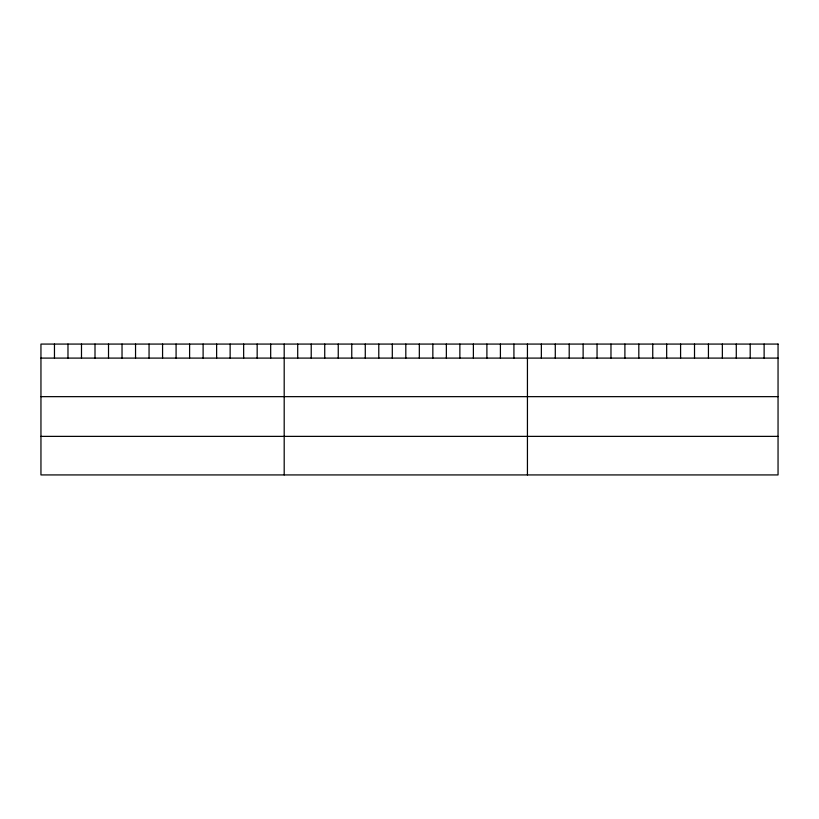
<?xml version="1.0" encoding="UTF-8"?>
<svg xmlns="http://www.w3.org/2000/svg" width="819" height="819" viewBox="0 0 819 819"><rect width="100%" height="100%" fill="white"/><g stroke="black" fill="none" stroke-linecap="round" stroke-linejoin="round"><path stroke-width="1.23" d="M40.95 358.098L778.05 358.098M40.95 396.652L778.05 396.652M40.95 436.373L778.05 436.373M764.127 344.072L764.127 358.098M750.204 344.072L750.204 358.098M736.281 344.072L736.281 358.098M722.358 344.072L722.358 358.098M708.435 344.072L708.435 358.098M694.512 344.072L694.512 358.098M680.589 344.072L680.589 358.098M666.666 344.072L666.666 358.098M652.743 344.072L652.743 358.098M638.82 344.072L638.82 358.098M624.897 344.072L624.897 358.098M610.974 344.072L610.974 358.098M597.051 344.072L597.051 358.098M583.128 344.072L583.128 358.098M569.205 344.072L569.205 358.098M555.282 344.072L555.282 358.098M541.359 344.072L541.359 358.098M527.436 344.072L527.436 474.928M513.923 344.072L513.923 358.098M500.409 344.072L500.409 358.098M486.895 344.072L486.895 358.098M473.382 344.072L473.382 358.098M459.868 344.072L459.868 358.098M446.355 344.072L446.355 358.098M432.841 344.072L432.841 358.098M419.328 344.072L419.328 358.098M405.814 344.072L405.814 358.098M392.301 344.072L392.301 358.098M378.787 344.072L378.787 358.098M365.274 344.072L365.274 358.098M351.76 344.072L351.76 358.098M338.247 344.072L338.247 358.098M324.733 344.072L324.733 358.098M311.22 344.072L311.22 358.098M297.707 344.072L297.707 358.098M284.193 344.072L284.193 474.928M270.679 344.072L270.679 358.098M257.166 344.072L257.166 358.098M243.652 344.072L243.652 358.098M230.139 344.072L230.139 358.098M216.625 344.072L216.625 358.098M203.112 344.072L203.112 358.098M189.598 344.072L189.598 358.098M176.085 344.072L176.085 358.098M162.572 344.072L162.572 358.098M149.058 344.072L149.058 358.098M135.544 344.072L135.544 358.098M122.031 344.072L122.031 358.098M108.517 344.072L108.517 358.098M95.004 344.072L95.004 358.098M81.49 344.072L81.49 358.098M67.977 344.072L67.977 358.098M54.463 344.072L54.463 358.098M778.05 344.072L40.95 344.072L40.95 474.928L778.05 474.928L778.05 344.072"/></g></svg>
